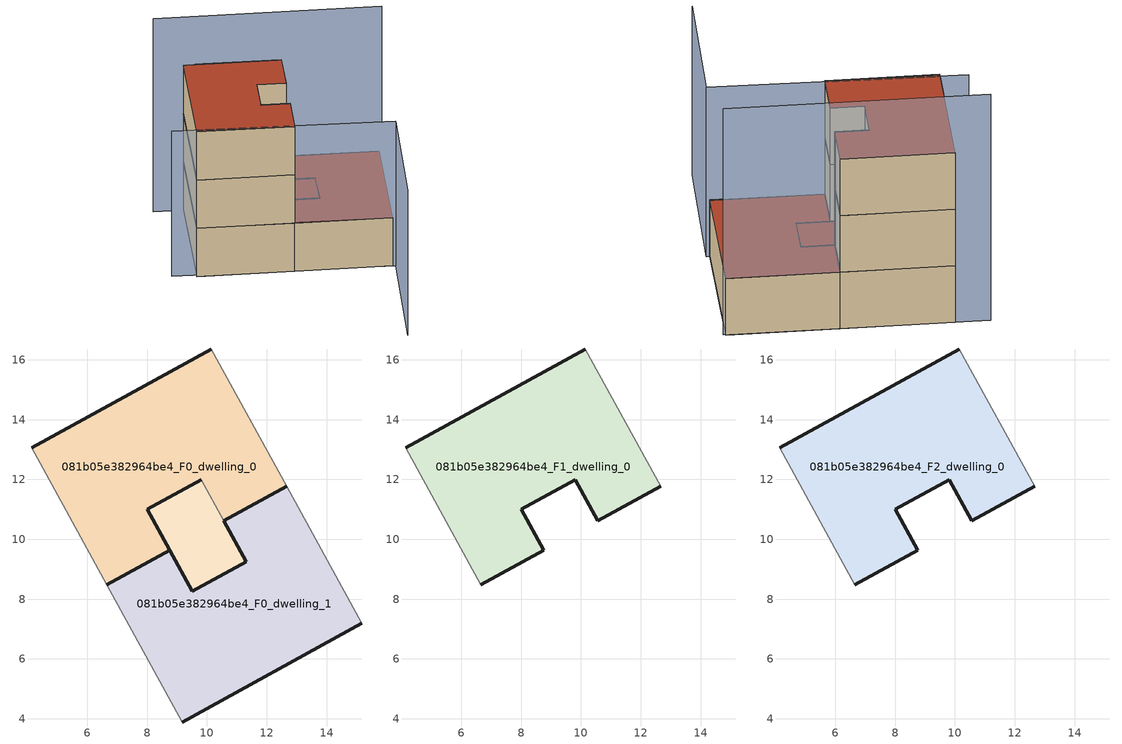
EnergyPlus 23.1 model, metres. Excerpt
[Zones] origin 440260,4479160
081b05e382964be4_F0_dwelling_0
 floor ground (EU_floor_Construction): 10.56,10.62 12.67,11.78 10.15,16.36 4.14,13.06 6.66,8.48 8.76,9.63 8.01,11.01 9.81,12 z0
 wall outside (EU_wall_Construction): 8.01,11.01 8.76,9.63 6.66,8.48 / 4.14,13.06 10.15,16.36 / 12.67,11.78 10.56,10.62 / 9.81,12 8,11.01 z0:3
 wall adiabatic (EU_wall_Construction): 10.15,16.36 12.67,11.78 / 6.66,8.48 4.14,13.06 z0:3
 wall to 081b05e382964be4_F0_circulation (EU_wall_Construction): 10.56,10.62 9.81,12 z0:3
081b05e382964be4_F0_dwelling_1
 floor ground (EU_floor_Construction): 15.18,7.2 12.67,11.78 10.56,10.62 11.32,9.25 9.52,8.26 8.76,9.63 6.66,8.48 9.17,3.89 z0
 wall outside (EU_wall_Construction): 15.18,7.2 9.17,3.89 / 6.66,8.48 8.76,9.63 9.52,8.26 11.32,9.25 10.56,10.62 12.67,11.78 z0:3
 wall adiabatic (EU_wall_Construction): 12.67,11.78 15.18,7.2 / 9.17,3.89 6.66,8.48 z0:3
 roof outside (EU_roof_Construction): 12.67,11.78 15.18,7.2 9.17,3.89 6.66,8.48 8.76,9.63 9.52,8.26 11.32,9.25 10.56,10.62 z3
081b05e382964be4_F0_circulation
 floor ground (EU_floor_Construction): 11.32,9.25 9.81,12 8.01,11.01 9.52,8.26 z0
 wall outside (EU_wall_Construction): 10.56,10.62 11.32,9.25 9.52,8.26 8.01,11.01 / 8,11.01 9.81,12 z0:3
 roof outside (EU_roof_Construction): 9.81,12 11.32,9.25 9.52,8.26 8.01,11.01 z3
081b05e382964be4_F1_dwelling_0
 floor to 081b05e382964be4_F0_dwelling_0 (EU_floor_Construction): 10.56,10.62 12.67,11.78 10.15,16.36 4.14,13.06 6.66,8.48 8.76,9.63 8,11.01 9.81,12 z3
 wall outside (EU_wall_Construction): 12.67,11.78 10.56,10.62 9.81,12 8.01,11.01 8.76,9.63 6.66,8.48 / 4.14,13.06 10.15,16.36 z3:6
 wall adiabatic (EU_wall_Construction): 10.15,16.36 12.67,11.78 / 6.66,8.48 4.14,13.06 z3:6
081b05e382964be4_F2_dwelling_0
 floor to 081b05e382964be4_F1_dwelling_0 (EU_floor_Construction): 10.56,10.62 12.67,11.78 10.15,16.36 4.14,13.06 6.66,8.48 8.76,9.63 8,11.01 9.81,12 z6
 wall outside (EU_wall_Construction): 12.67,11.78 10.56,10.62 9.81,12 8.01,11.01 8.76,9.63 6.66,8.48 / 4.14,13.06 10.15,16.36 z6:9
 wall adiabatic (EU_wall_Construction): 10.15,16.36 12.67,11.78 / 6.66,8.48 4.14,13.06 z6:9
 roof outside (EU_roof_Construction): 10.15,16.36 12.67,11.78 10.56,10.62 9.81,12 8.01,11.01 8.76,9.63 6.66,8.48 4.14,13.06 z9
shading: 3.68,14.3 9.26,3.75 / 9.26,3.75 3.01,0.44 z0:9; 15.22,7.09 9.35,17.76 z0:12
[Building]
EU S2 Campaign: North Axis=0; Terrain=City; Solar Distribution=FullExterior
[Site:Location]
Madrid: Latitude=40.5; Longitude=-3.5; Time Zone=1; Elevation=609
[SizingPeriod:WeatherFileDays]
AnnualSizingPeriod: Begin Month=1; Begin Day of Month=1; End Month=12; End Day of Month=31; Day of Week for Start Day=Monday; Use Weather File Daylight Saving Period=No; Use Weather File Rain and Snow Indicators=No
[MATERIAL]
EU_InternalMass_Material: Roughness=MediumRough; Thickness=0.1; Conductivity=1; Density=1800; Specific Heat=900; Thermal Absorptance=0.9; Solar Absorptance=0.7; Visible Absorptance=0.7
[MATERIAL:NOMASS] Roughness=MediumRough; Thermal Absorptance=0.9; Solar Absorptance=0.7; Visible Absorptance=0.7
Name | Thermal Resistance
EU_wall_NoMass | 1.60022
EU_roof_NoMass | 1.57597
EU_floor_NoMass | 0.470652
[CONSTRUCTION]
EU_wall_Construction: EU_wall_NoMass
EU_roof_Construction: EU_roof_NoMass
EU_floor_Construction: EU_floor_NoMass
EU_InternalMass_Construction: EU_InternalMass_Material
[ZONE] Type=1; Multiplier=1; Ceiling Height=autocalculate; Floor Area=autocalculate; Part of Total Floor Area=Yes
Name | Volume
081b05e382964be4_F0_dwelling_0; 081b05e382964be4_F1_dwelling_0; 081b05e382964be4_F2_dwelling_0 | 97.9124
081b05e382964be4_F0_dwelling_1 | 97.9036
081b05e382964be4_F0_circulation | 19.3645
[INTERNALMASS] Construction=EU_InternalMass_Construction
Name | Zone or ZoneList | Surface Area
081b05e382964be4_F0_dwelling_0_EU_InternalMass | 081b05e382964be4_F0_dwelling_0 | 32.6346
081b05e382964be4_F0_dwelling_1_EU_InternalMass | 081b05e382964be4_F0_dwelling_1 | 32.6346
081b05e382964be4_F1_dwelling_0_EU_InternalMass | 081b05e382964be4_F1_dwelling_0 | 71.711
081b05e382964be4_F2_dwelling_0_EU_InternalMass | 081b05e382964be4_F2_dwelling_0 | 71.711
[OTHEREQUIPMENT] Fuel Type=Electricity; Design Level Calculation Method=Watts/Area; Power per Zone Floor Area=1; Fraction Latent=0; Fraction Radiant=0; Fraction Lost=0; Carbon Dioxide Generation Rate=0; EndUse Subcategory=EU_Step8_InternalGains
Name | Zone or ZoneList or Space or SpaceList | Schedule
EU_Step8_InternalGain_081b05e382964be4_F0_dwelling_0_f000 | 081b05e382964be4_F0_dwelling_0 | EU_Step8_GainSchedule_081b05e382964be4_F0_dwelling_0_f000
EU_Step8_InternalGain_081b05e382964be4_F0_dwelling_1_f000 | 081b05e382964be4_F0_dwelling_1 | EU_Step8_GainSchedule_081b05e382964be4_F0_dwelling_1_f000
EU_Step8_InternalGain_081b05e382964be4_F1_dwelling_0_f000 | 081b05e382964be4_F1_dwelling_0 | EU_Step8_GainSchedule_081b05e382964be4_F1_dwelling_0_f000
EU_Step8_InternalGain_081b05e382964be4_F2_dwelling_0_f000 | 081b05e382964be4_F2_dwelling_0 | EU_Step8_GainSchedule_081b05e382964be4_F2_dwelling_0_f000
[ZONEINFILTRATION:DESIGNFLOWRATE]
EU_Circulation_Infiltration_081b05e382964be4_F0_circulation: Zone or ZoneList or Space or SpaceList=081b05e382964be4_F0_circulation; Schedule=EU_AlwaysOn; Design Flow Rate Calculation Method=Flow/Area; Flow Rate per Floor Area=0.0005; Constant Term Coefficient=1; Temperature Term Coefficient=0; Velocity Term Coefficient=0; Velocity Squared Term Coefficient=0
[ZONEVENTILATION:DESIGNFLOWRATE] Schedule=EU_AlwaysOn; Design Flow Rate Calculation Method=AirChanges/Hour; Air Changes per Hour=0.480704; Ventilation Type=Natural; Fan Pressure Rise=0; Fan Total Efficiency=1; Constant Term Coefficient=1; Temperature Term Coefficient=0; Velocity Term Coefficient=0; Velocity Squared Term Coefficient=0; Minimum Indoor Temperature=-100; Maximum Indoor Temperature=100; Delta Temperature=-100; Minimum Outdoor Temperature=-100; Maximum Outdoor Temperature=100; Maximum Wind Speed=40
Name | Zone or ZoneList or Space or SpaceList
EU_ConstantAir_081b05e382964be4_F0_dwelling_0 | 081b05e382964be4_F0_dwelling_0
EU_ConstantAir_081b05e382964be4_F0_dwelling_1 | 081b05e382964be4_F0_dwelling_1
EU_ConstantAir_081b05e382964be4_F1_dwelling_0 | 081b05e382964be4_F1_dwelling_0
EU_ConstantAir_081b05e382964be4_F2_dwelling_0 | 081b05e382964be4_F2_dwelling_0
[HVACTEMPLATE:THERMOSTAT] Constant Heating Setpoint=20; Constant Cooling Setpoint=50
EU_HeatOnly_081b05e382964be4_F0_dwelling_0; EU_HeatOnly_081b05e382964be4_F0_dwelling_1; EU_HeatOnly_081b05e382964be4_F1_dwelling_0; EU_HeatOnly_081b05e382964be4_F2_dwelling_0
[HVACTEMPLATE:ZONE:IDEALLOADSAIRSYSTEM] System Availability Schedule=EU_AlwaysOn; Maximum Heating Supply Air Temperature=50; Minimum Cooling Supply Air Temperature=13; Maximum Heating Supply Air Humidity Ratio=0.0156; Minimum Cooling Supply Air Humidity Ratio=0.0077; Heating Limit=NoLimit; Cooling Limit=NoLimit; Heating Availability Schedule=EU_AlwaysOn; Cooling Availability Schedule=EU_CoolingOff; Dehumidification Control Type=ConstantSensibleHeatRatio; Cooling Sensible Heat Ratio=0.7; Dehumidification Setpoint=60; Humidification Control Type=None; Humidification Setpoint=30; Outdoor Air Method=None; Outdoor Air Flow Rate per Person=0.00944; Outdoor Air Flow Rate per Zone Floor Area=0; Outdoor Air Flow Rate per Zone=0; Demand Controlled Ventilation Type=None; Outdoor Air Economizer Type=NoEconomizer; Heat Recovery Type=None; Sensible Heat Recovery Effectiveness=0.7; Latent Heat Recovery Effectiveness=0.65
Name | Template Thermostat
081b05e382964be4_F0_dwelling_0 | EU_HeatOnly_081b05e382964be4_F0_dwelling_0
081b05e382964be4_F0_dwelling_1 | EU_HeatOnly_081b05e382964be4_F0_dwelling_1
081b05e382964be4_F1_dwelling_0 | EU_HeatOnly_081b05e382964be4_F1_dwelling_0
081b05e382964be4_F2_dwelling_0 | EU_HeatOnly_081b05e382964be4_F2_dwelling_0
[SIZING:ZONE] Zone Cooling Design Supply Air Temperature Input Method=SupplyAirTemperature; Zone Cooling Design Supply Air Temperature=13; Zone Heating Design Supply Air Temperature Input Method=SupplyAirTemperature; Zone Heating Design Supply Air Temperature=50; Zone Cooling Design Supply Air Humidity Ratio=0.008; Zone Heating Design Supply Air Humidity Ratio=0.008; Cooling Design Air Flow Method=DesignDay; Cooling Design Air Flow Rate=0; Cooling Minimum Air Flow per Zone Floor Area=0.000762; Cooling Minimum Air Flow=0; Cooling Minimum Air Flow Fraction=0.2; Heating Design Air Flow Method=DesignDay; Heating Design Air Flow Rate=0; Heating Maximum Air Flow per Zone Floor Area=0.002032; Heating Maximum Air Flow=0.141576; Heating Maximum Air Flow Fraction=0.3; Account for Dedicated Outdoor Air System=No; Dedicated Outdoor Air System Control Strategy=NeutralSupplyAir; Dedicated Outdoor Air Low Setpoint Temperature for Design=autosize; Dedicated Outdoor Air High Setpoint Temperature for Design=autosize; Zone Load Sizing Method=Sensible Load Only No Latent Load; Zone Latent Cooling Design Supply Air Humidity Ratio Input Method=HumidityRatioDifference; Zone Cooling Design Supply Air Humidity Ratio Difference=0.005; Zone Latent Heating Design Supply Air Humidity Ratio Input Method=HumidityRatioDifference; Zone Humidification Design Supply Air Humidity Ratio Difference=0.005
081b05e382964be4_F0_dwelling_0; 081b05e382964be4_F0_dwelling_1; 081b05e382964be4_F1_dwelling_0; 081b05e382964be4_F2_dwelling_0
[SCHEDULE:CONSTANT]
Name | Hourly Value
EU_AlwaysOn | 1
EU_CoolingOff | 0
[SCHEDULE:FILE] Column Number=1; Rows to Skip at Top=0; Number of Hours of Data=8760; Column Separator=Comma; Interpolate to Timestep=No; Minutes per Item=60; Adjust Schedule for Daylight Savings=Yes
Name | File
EU_Step8_GainSchedule_081b05e382964be4_F0_dwelling_0_f000 | ../../schedules/081b05e382964be4/081b05e382964be4_F0_dwelling_0_f000_gain.csv
EU_Step8_GainSchedule_081b05e382964be4_F0_dwelling_1_f000 | ../../schedules/081b05e382964be4/081b05e382964be4_F0_dwelling_1_f000_gain.csv
EU_Step8_GainSchedule_081b05e382964be4_F1_dwelling_0_f000 | ../../schedules/081b05e382964be4/081b05e382964be4_F1_dwelling_0_f000_gain.csv
EU_Step8_GainSchedule_081b05e382964be4_F2_dwelling_0_f000 | ../../schedules/081b05e382964be4/081b05e382964be4_F2_dwelling_0_f000_gain.csv
